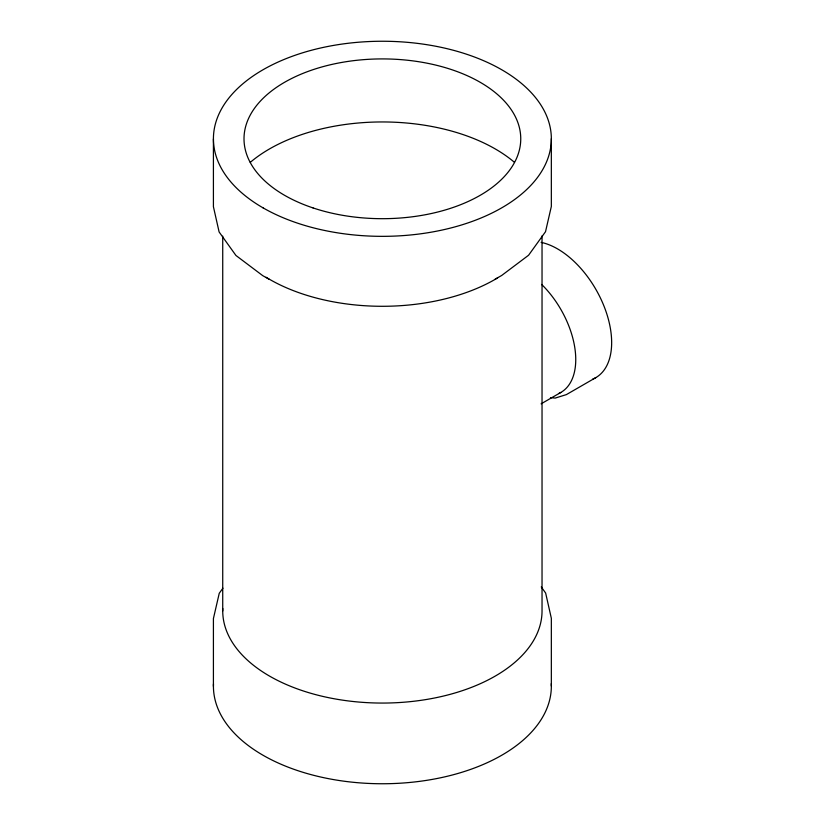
<?xml version="1.0" encoding="UTF-8"?>
<svg xmlns="http://www.w3.org/2000/svg" width="825" height="825" viewBox="0 0 825 825"><rect width="100%" height="100%" fill="white"/><g stroke="black" fill="none" stroke-linecap="round" stroke-linejoin="round"><path stroke-width="1.24" d="M222.925 588.173L219.244 593.299L213.417 618.544L213.417 686.328M541.107 403.838L560.814 392.452M595.763 377.654L566.404 394.597L555.215 398.083L550.481 397.619M495.103 279.201L501.683 275.468L528.577 255.245L545.521 231.701L551.337 206.456L551.337 138.672M269.321 279.386L262.742 275.653L235.94 255.472L219.11 231.959L213.417 206.714L213.417 138.93M541.252 586.915L545.645 593.041L551.337 618.286L551.337 686.07M542.035 235.878L542.035 610.748A159.658 92.173 0 0 1 380.428 703.055A159.658 92.173 0 0 1 222.781 608.499M222.729 236.146L222.729 611.016M541.664 284.45A71.858 41.487 60 0 1 558.68 393.546M497.599 277.922A159.658 92.173 0 0 1 266.032 277.241M250.264 162.37A159.658 92.173 0 0 1 514.398 162.288M541.128 242.364A76.508 44.179 60 0 1 604.849 308.333A76.508 44.179 60 0 1 592.649 379.17M551.286 683.667A168.96 97.546 0 0 1 382.604 783.75A168.96 97.546 0 0 1 213.469 683.915M313.046 207.931A138.363 79.881 0 0 0 520.75 138.899A138.363 79.881 0 0 0 313.345 69.568A138.363 79.881 0 0 0 313.046 207.931M263.041 207.848A168.96 97.546 0 0 0 545.634 163.938A168.96 97.546 0 0 0 338.467 44.602A168.96 97.546 0 0 0 263.041 207.848"/></g></svg>
